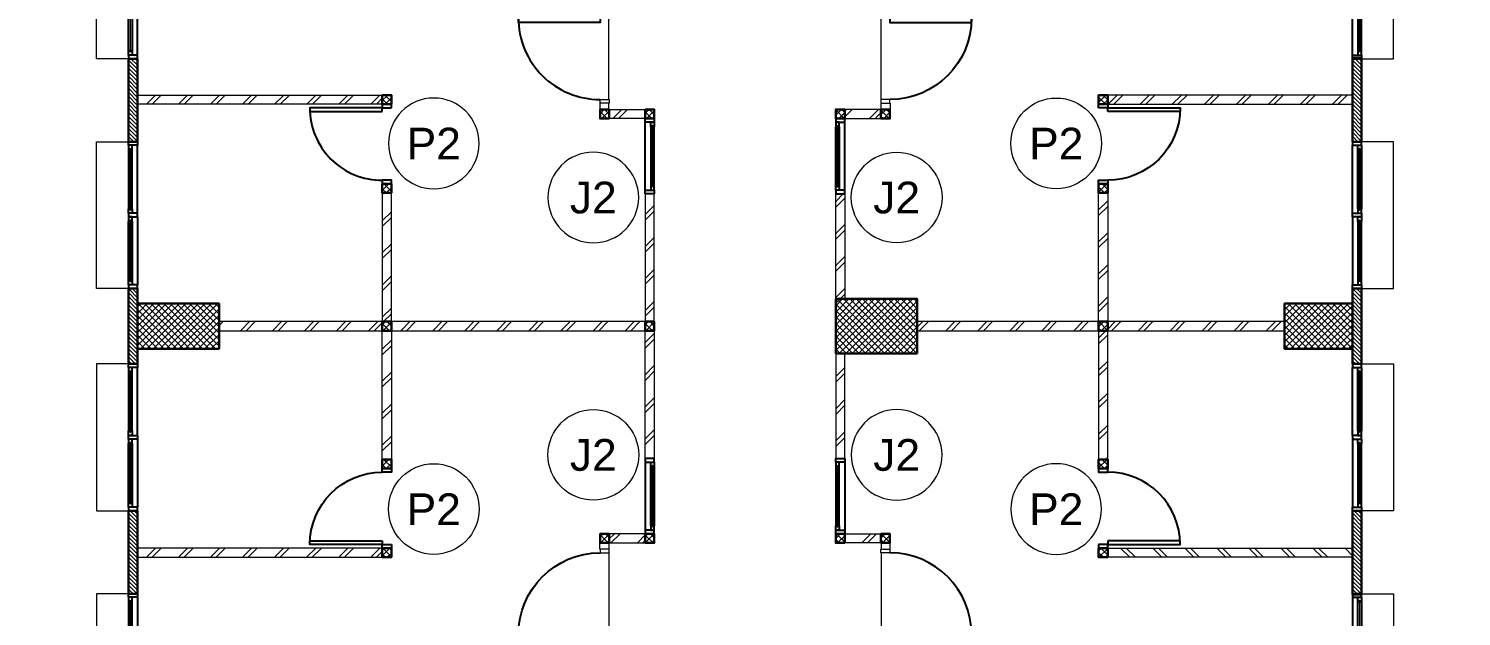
# Model space of a CAD drawing. Header units: millimetres. Extents: x -108 to 351, y -17 to 192.
# Drawn here: x 154.09 to 169.89, y 111.65 to 118.13 of the extents above; entities that cross this region are included whole.
import ezdxf
from ezdxf.enums import TextEntityAlignment as Align

# ---------------------------------------------------------------- set-up
doc = ezdxf.new("R2010")
doc.units = ezdxf.units.MM
for name, color, linetype, lineweight in [('ars', 11, 'Continuous', 0), ('KACA', 151, 'Continuous', 5), ('KOL', 1, 'Continuous', 30), ('KOLOM', 4, 'Continuous', 9), ('lan', 7, 'Continuous', 15), ('NOT', 7, 'Continuous', 20), ('tem', 5, 'Continuous', 20)]:
    doc.layers.add(name, color=color, linetype=linetype, lineweight=lineweight)
doc.layers.add('Kusen', color=30, linetype='Continuous')
doc.styles.add('S', font='simplex', dxfattribs={"width": 0.75})
doc.styles.get("Standard").update_dxf_attribs({"font": 'arial.ttf'})
pattern_1 = [(135, (413.104584, 513.678732), (-0.0220970869, -0.0220970869), [])]
pattern_2 = [(45, (39.2, 56.965), (-0.1767767, 0.1767767), []), (45, (39.2625, 56.965), (-0.1767767, 0.1767767), [])]
pattern_3 = [(135, (413.479584, 513.678732), (-0.0220970869, -0.0220970869), [])]

# ---------------------------------------------------------------- blocks, each defined once
blk = doc.blocks.new("k3'")
at = {"layer": 'ars'}
h = blk.add_hatch(dxfattribs=at)
h.set_pattern_fill('_USER', color=256, scale=0.05, angle=45, double=1, pattern_type=0)
h.set_pattern_definition([(45, (0, -4.975), (-0.03535534, 0.03535534), []), (135, (0, -4.975), (-0.03535534, -0.03535534), [])])
h.paths.add_polyline_path([(-0.25, -0.375), (0.25, -0.375), (0.25, 0.375), (-0.25, 0.375)])
at = {"layer": 'KOL'}
blk.add_lwpolyline([(-0.25, -0.375), (0.25, -0.375), (0.25, 0.375), (-0.25, 0.375)], close=True, dxfattribs=at)
blk = doc.blocks.new("k2'")
at = {"layer": 'ars'}
h = blk.add_hatch(dxfattribs=at)
h.set_pattern_fill('_USER', color=256, scale=0.05, angle=45, double=1, pattern_type=0)
h.set_pattern_definition([(45, (0, -4.95), (-0.03535534, 0.03535534), []), (135, (0, -4.95), (-0.03535534, -0.03535534), [])])
h.paths.add_polyline_path([(-0.25, -0.45), (0.25, -0.45), (0.25, 0.45), (-0.25, 0.45)])
at = {"layer": 'KOL'}
blk.add_lwpolyline([(-0.25, -0.45), (0.25, -0.45), (0.25, 0.45), (-0.25, 0.45)], close=True, dxfattribs=at)
blk = doc.blocks.new("k1'")
at = {"layer": 'ars'}
h = blk.add_hatch(dxfattribs=at)
h.set_pattern_fill('_USER', color=256, scale=0.05, angle=45, double=1, pattern_type=0)
h.set_pattern_definition([(45, (0, -5), (-0.03535534, 0.03535534), []), (135, (0, -5), (-0.03535534, -0.03535534), [])])
h.paths.add_polyline_path([(-0.3, -0.45), (0.3, -0.45), (0.3, 0.45), (-0.3, 0.45)])
at = {"layer": 'KOL'}
blk.add_lwpolyline([(-0.3, -0.45), (0.3, -0.45), (0.3, 0.45), (-0.3, 0.45)], close=True, dxfattribs=at)
blk = doc.blocks.new('T. J1')
at = {"layer": 'Kusen'}
for p, q in [((-0.019, 0), (-0.769, 0)), ((-0.719, 0.1), (-0.069, 0.1)), ((-0.069, 0.06), (-0.719, 0.06)), ((0.021, 0), (0.771, 0)), ((0.721, 0.1), (0.071, 0.1)), ((0.071, 0.06), (0.721, 0.06))]:
    blk.add_line(p, q, dxfattribs=at)
for points in [[(-0.809, 0), (-0.769, 0), (-0.769, 0.1), (-0.809, 0.1)], [(-0.019, 0), (0.021, 0), (0.021, 0.1), (-0.019, 0.1)], [(0.811, 0), (0.771, 0), (0.771, 0.1), (0.811, 0.1)]]:
    blk.add_lwpolyline(points, close=True, dxfattribs=at)
for points in [[(-0.719, 0.077), (-0.719, 0.06), (-0.769, 0.06), (-0.769, 0.1), (-0.719, 0.1), (-0.719, 0.082), (-0.729, 0.082), (-0.729, 0.077), (-0.719, 0.077)], [(-0.069, 0.077), (-0.069, 0.06), (-0.019, 0.06), (-0.019, 0.1), (-0.069, 0.1), (-0.069, 0.082), (-0.059, 0.082), (-0.059, 0.077), (-0.069, 0.077)], [(0.071, 0.077), (0.071, 0.06), (0.021, 0.06), (0.021, 0.1), (0.071, 0.1), (0.071, 0.082), (0.061, 0.082), (0.061, 0.077), (0.071, 0.077)], [(0.721, 0.077), (0.721, 0.06), (0.771, 0.06), (0.771, 0.1), (0.721, 0.1), (0.721, 0.082), (0.731, 0.082), (0.731, 0.077), (0.721, 0.077)]]:
    blk.add_lwpolyline(points, dxfattribs=at)
at = {"layer": 'Kusen', "color": 141}
for points in [[(-0.729, 0.077), (-0.059, 0.077), (-0.059, 0.082), (-0.729, 0.082)], [(0.731, 0.077), (0.061, 0.077), (0.061, 0.082), (0.731, 0.082)]]:
    blk.add_lwpolyline(points, close=True, dxfattribs=at)
blk = doc.blocks.new('T. J2')
at = {"layer": 'KACA', "color": 141}
blk.add_lwpolyline([(-0.379, 0.077), (0.291, 0.077), (0.291, 0.082), (-0.379, 0.082)], close=True, dxfattribs=at)
at = {"layer": 'Kusen'}
for p, q in [((-0.419, 0), (0.331, 0)), ((-0.369, 0.1), (0.281, 0.1)), ((0.281, 0.06), (-0.369, 0.06))]:
    blk.add_line(p, q, dxfattribs=at)
for points in [[(-0.459, 0), (-0.419, 0), (-0.419, 0.1), (-0.459, 0.1)], [(0.331, 0), (0.371, 0), (0.371, 0.1), (0.331, 0.1)]]:
    blk.add_lwpolyline(points, close=True, dxfattribs=at)
for points in [[(-0.369, 0.077), (-0.369, 0.06), (-0.419, 0.06), (-0.419, 0.1), (-0.369, 0.1), (-0.369, 0.082), (-0.379, 0.082), (-0.379, 0.077), (-0.369, 0.077)], [(0.281, 0.077), (0.281, 0.06), (0.331, 0.06), (0.331, 0.1), (0.281, 0.1), (0.281, 0.082), (0.291, 0.082), (0.291, 0.077), (0.281, 0.077)]]:
    blk.add_lwpolyline(points, dxfattribs=at)
blk = doc.blocks.new('P.80')
at = {"layer": 'Kusen'}
for points in [[(-69.809, -74.837), (-69.769, -74.837), (-69.769, -74.037), (-69.809, -74.037)], [(-70.609, -74.937), (-70.569, -74.937), (-70.569, -74.837), (-70.609, -74.837)], [(-69.769, -74.937), (-69.729, -74.937), (-69.729, -74.837), (-69.769, -74.837)]]:
    blk.add_lwpolyline(points, close=True, dxfattribs=at)
blk.add_arc((-69.769, -74.837), 0.8, 90, 180, dxfattribs=at)
blk = doc.blocks.new('K 10.10')
at = {"layer": 'ars'}
h = blk.add_hatch(dxfattribs=at)
h.set_pattern_fill('_USER', color=256, scale=0.05, angle=45, double=1, pattern_type=0)
h.set_pattern_definition([(45, (0, 0), (-0.035355339, 0.035355339), []), (135, (0, 0), (-0.035355339, -0.035355339), [])])
h.paths.add_polyline_path([(1560.538, 1380.407), (1560.638, 1380.407), (1560.638, 1380.507), (1560.538, 1380.507)])
at = {"layer": 'KOL'}
blk.add_lwpolyline([(1560.538, 1380.407), (1560.638, 1380.407), (1560.638, 1380.507), (1560.538, 1380.507)], close=True, dxfattribs=at)
blk = doc.blocks.new('P-90')
at = {"layer": 'Kusen'}
blk.add_lwpolyline([(374.691, -21.598), (374.741, -21.598), (374.741, -22.498), (374.691, -22.498)], close=True, dxfattribs=at)
at = {"layer": 'Kusen', "lineweight": 9}
for points in [[(373.801, -22.498), (373.841, -22.498), (373.841, -22.598), (373.801, -22.598)], [(374.741, -22.498), (374.781, -22.498), (374.781, -22.598), (374.741, -22.598)]]:
    blk.add_lwpolyline(points, close=True, dxfattribs=at)
at = {"layer": 'Kusen'}
blk.add_arc((374.741, -22.498), 0.9, 90, 180, dxfattribs=at)
blk = doc.blocks.new('P.60')
at = {"layer": 'Kusen'}
for points in [[(1472.835, 997.535), (1472.875, 997.535), (1472.875, 997.435), (1472.835, 997.435)], [(1473.475, 997.535), (1473.515, 997.535), (1473.515, 997.435), (1473.475, 997.435)], [(1472.875, 996.885), (1472.915, 996.885), (1472.915, 997.435), (1472.875, 997.435)]]:
    blk.add_lwpolyline(points, close=True, dxfattribs=at)
blk.add_arc((1472.895, 997.466), 0.581, 268.0266, 356.9943, dxfattribs=at)
blk = doc.blocks.new('BV')
at = {"layer": 'Kusen'}
for points in [[(-0.225, 0.1), (-0.265, 0.1), (-0.265, 0), (-0.225, 0)], [(-0.225, 0.1), (-0.265, 0.1), (-0.265, 0), (-0.225, 0)], [(0.225, 0.1), (-0.225, 0.1), (-0.225, 0), (0.225, 0)], [(0.225, 0.1), (0.265, 0.1), (0.265, 0), (0.225, 0)]]:
    blk.add_lwpolyline(points, close=True, dxfattribs=at)
at = {"layer": 'Kusen', "color": 141}
blk.add_lwpolyline([(0.225, 0.05), (-0.225, 0.05)], dxfattribs=at)
blk = doc.blocks.new('3-typikal-1')
at = {"layer": 'ars'}
for points in [[(0.05, -0.455), (0.52, -0.455), (0.52, -0.15)], [(0.05, -0.445), (0.51, -0.445), (0.51, -0.15)], [(0.485, -0.15), (0.51, -0.15), (0.51, -0.179), (0.508, -0.179), (0.508, -0.152), (0.485, -0.152), (0.485, -0.15)], [(0.485, -0.152), (0.485, -0.443)], [(0.51, -0.419), (0.05, -0.419)], [(0.485, -0.445), (0.51, -0.445), (0.51, -0.419), (0.508, -0.419), (0.508, -0.443), (0.485, -0.443), (0.485, -0.445)]]:
    blk.add_lwpolyline(points, dxfattribs=at)
for centre, radius in [((0.157, -0.325), 0.075), ((0.157, -0.325), 0.071), ((0.377, -0.325), 0.075), ((0.377, -0.325), 0.071)]:
    blk.add_circle(centre, radius, dxfattribs=at)
at = {"layer": 'KOL'}
for points in [[(2.42, -0.15), (1.9, -0.15), (1.9, -0.25), (2.42, -0.25)], [(4.165, -0.15), (3.25, -0.15), (3.25, -0.25), (4.165, -0.25)]]:
    blk.add_lwpolyline(points, close=True, dxfattribs=at)
at = {"layer": 'lan'}
for p, q in [((2.656, 5.55), (1.456, 5.55)), ((3.7, 5.05), (2.8, 5.05)), ((1.05, 1.13), (1.05, 1.69)), ((0.05, -1.25), (0.05, -0.15)), ((1.26, -0.15), (1.82, -0.15)), ((1.9, -0.25), (1.9, -1.25)), ((2, -0.25), (2, -1.35)), ((1.9, -1.25), (0.05, -1.25)), ((2, -1.35), (0, -1.35))]:
    blk.add_line(p, q, dxfattribs=at)
at = {"layer": 'tem'}
for points in [[(1.36, 5.55), (0.3, 5.55), (0.3, 5.45), (1.36, 5.45)], [(5.9, 5.55), (4.74, 5.55), (4.74, 5.45), (5.9, 5.45)], [(1.46, 5.45), (1.46, 5.05), (1.36, 5.05), (1.36, 5.45)], [(2.76, 5.45), (2.76, 5.05), (2.66, 5.05), (2.66, 5.45)], [(3.91, 5.45), (3.91, 5.05), (3.81, 5.05), (3.81, 5.45)], [(2.66, 5.05), (1.46, 5.05), (1.46, 4.95), (2.66, 4.95)], [(3.81, 5.05), (3.74, 5.05), (3.74, 4.95), (3.81, 4.95)], [(1.05, 2.65), (0.05, 2.65), (0.05, 2.55), (1.05, 2.55)], [(1.15, 2.55), (1.15, 1.73), (1.05, 1.73), (1.05, 2.55)], [(6.15, 2.65), (4.731, 2.65), (4.731, 2.55), (6.15, 2.55)], [(1.15, 0.95), (1.15, -0.05), (1.05, -0.05), (1.05, 0.95)], [(0.52, -0.05), (0.25, -0.05), (0.25, -0.15), (0.52, -0.15)], [(1.22, -0.05), (1.15, -0.05), (1.15, -0.15), (1.22, -0.15)]]:
    blk.add_lwpolyline(points, close=True, dxfattribs=at)
at = {"layer": 'tem', "ltscale": 2}
blk.add_lwpolyline([(3.651, 2.55), (3.751, 2.55), (3.751, -0.15), (3.651, -0.15)], close=True, dxfattribs=at)
at = {"rotation": 180}
blk.add_blockref('BV', (0.785, -0.05), dxfattribs=at)
at = {"layer": 'KOLOM', "extrusion": (0, 0, -1), "xscale": -1, "zscale": -1}
for p in [(1559.178, -1374.957), (1557.878, -1374.957), (1556.728, -1374.957), (1559.178, -1375.456), (1557.878, -1375.456), (1556.728, -1375.456), (1559.488, -1377.857), (1556.887, -1377.857), (1555.907, -1377.857), (1559.488, -1379.457), (1559.488, -1380.557), (1558.638, -1380.557)]:
    blk.add_blockref('K 10.10', p, dxfattribs=at)
at = {"layer": 'Kusen', "xscale": -1}
for name, p in [('T. J2', (4.281, 5.45)), ('P.60', (1474.735, -997.585))]:
    blk.add_blockref(name, p, dxfattribs=at)
at = {"layer": 'Kusen', "rotation": 180}
for name, p in [('P-90', (377.541, -17.547)), ('P.80', (-65.978, -72.287)), ('T. J2', (2.791, -0.15)), ('T. J1', (4.976, -0.15))]:
    blk.add_blockref(name, p, dxfattribs=at)
at = {"layer": 'Kusen', "xscale": -1, "rotation": 270}
blk.add_blockref('P.60', (-996.385, -1471.785), dxfattribs=at)
blk = doc.blocks.new('1-typikal-1a')
at = {"layer": 'ars'}
for points in [[(6.15, 0.455), (5.68, 0.455), (5.68, 0.15)], [(6.15, 0.445), (5.69, 0.445), (5.69, 0.15)], [(5.715, 0.445), (5.69, 0.445), (5.69, 0.419), (5.692, 0.419), (5.692, 0.443), (5.715, 0.443), (5.715, 0.445)], [(5.69, 0.419), (6.15, 0.419)], [(5.715, 0.152), (5.715, 0.443)], [(5.715, 0.15), (5.69, 0.15), (5.69, 0.179), (5.692, 0.179), (5.692, 0.152), (5.715, 0.152), (5.715, 0.15)]]:
    blk.add_lwpolyline(points, dxfattribs=at)
for centre, radius in [((5.823, 0.325), 0.075), ((5.823, 0.325), 0.071), ((6.043, 0.325), 0.075), ((6.043, 0.325), 0.071)]:
    blk.add_circle(centre, radius, dxfattribs=at)
at = {"layer": 'KOL'}
for points in [[(2.035, 0.15), (2.95, 0.15), (2.95, 0.25), (2.035, 0.25)], [(3.78, 0.15), (4.3, 0.15), (4.3, 0.25), (3.78, 0.25)]]:
    blk.add_lwpolyline(points, close=True, dxfattribs=at)
at = {"layer": 'lan'}
for p, q in [((4.2, 0.25), (4.2, 1.35)), ((4.2, 1.35), (6.2, 1.35)), ((4.3, 0.25), (4.3, 1.25)), ((4.3, 1.25), (6.15, 1.25)), ((6.15, 1.25), (6.15, 0.15)), ((4.94, 0.15), (4.38, 0.15)), ((5.15, -1.13), (5.15, -1.69)), ((2.5, -5.05), (3.4, -5.05)), ((3.544, -5.55), (4.744, -5.55))]:
    blk.add_line(p, q, dxfattribs=at)
at = {"layer": 'tem', "ltscale": 2}
blk.add_lwpolyline([(2.549, -2.55), (2.449, -2.55), (2.449, 0.15), (2.549, 0.15)], close=True, dxfattribs=at)
at = {"layer": 'tem'}
for points in [[(4.98, 0.05), (5.05, 0.05), (5.05, 0.15), (4.98, 0.15)], [(5.05, -0.95), (5.05, 0.05), (5.15, 0.05), (5.15, -0.95)], [(5.68, 0.05), (5.95, 0.05), (5.95, 0.15), (5.68, 0.15)], [(5.05, -2.55), (5.05, -1.73), (5.15, -1.73), (5.15, -2.55)], [(0.05, -2.65), (1.469, -2.65), (1.469, -2.55), (0.05, -2.55)], [(5.15, -2.65), (6.15, -2.65), (6.15, -2.55), (5.15, -2.55)], [(2.29, -5.45), (2.29, -5.05), (2.39, -5.05), (2.39, -5.45)], [(2.39, -5.05), (2.46, -5.05), (2.46, -4.95), (2.39, -4.95)], [(3.44, -5.45), (3.44, -5.05), (3.54, -5.05), (3.54, -5.45)], [(3.54, -5.05), (4.74, -5.05), (4.74, -4.95), (3.54, -4.95)], [(4.74, -5.45), (4.74, -5.05), (4.84, -5.05), (4.84, -5.45)], [(0.05, -5.55), (1.46, -5.55), (1.46, -5.45), (0.05, -5.45)], [(4.84, -5.55), (6.15, -5.55), (6.15, -5.45), (4.84, -5.45)]]:
    blk.add_lwpolyline(points, close=True, dxfattribs=at)
blk.add_blockref('BV', (5.415, 0.05))
at = {"layer": 'KOLOM', "extrusion": (0, 0, -1), "xscale": -1, "zscale": -1, "rotation": 180}
for p in [(-1564.838, 1380.557), (-1565.688, 1380.557), (-1565.688, 1379.457), (-1562.107, 1377.857), (-1563.087, 1377.857), (-1565.688, 1377.857), (-1562.928, 1375.456), (-1564.078, 1375.456), (-1565.378, 1375.456), (-1562.928, 1374.957), (-1564.078, 1374.957), (-1565.378, 1374.957)]:
    blk.add_blockref('K 10.10', p, dxfattribs=at)
at = {"layer": 'Kusen', "xscale": -1}
for name, p, rotation in [('P.60', (-1468.535, 997.585), 180), ('P.60', (1002.585, 1471.785), 90), ('T. J2', (1.919, -5.45), 180)]:
    blk.add_blockref(name, p, dxfattribs=dict(at, rotation=rotation))
at = {"layer": 'Kusen'}
for name, p in [('T. J1', (1.224, 0.15)), ('T. J2', (3.409, 0.15)), ('P.80', (72.178, 72.287)), ('P-90', (-371.341, 17.547))]:
    blk.add_blockref(name, p, dxfattribs=at)
blk = doc.blocks.new('3-typikal-1a')
at = {"layer": 'lan'}
blk.add_blockref('1-typikal-1a', (0, 0), dxfattribs=at)
blk = doc.blocks.new('LANTAI 3-15')
at = {"layer": 'ars'}
h = blk.add_hatch(dxfattribs=at)
h.set_pattern_fill('ANSI31', color=256, scale=0.25, angle=90, style=0)
h.set_pattern_definition(pattern_1)
h.paths.add_polyline_path([(30.5, 30.035), (30.5, 30.96), (30.4, 30.96), (30.4, 30.035)])
h = blk.add_hatch(dxfattribs=at)
h.set_pattern_fill('ANSI31', color=256, scale=0.25, angle=90, style=0)
h.set_pattern_definition(pattern_3)
h.paths.add_polyline_path([(43.9, 30.035), (43.9, 30.96), (44, 30.96), (44, 30.035)])
h = blk.add_hatch(dxfattribs=at)
h.set_pattern_fill('TEMBOK', color=256, scale=0.25)
h.set_pattern_definition(pattern_2)
h.paths.add_polyline_path([(33.2, 30.549), (33.2, 30.449), (30.5, 30.449), (30.5, 30.549)])
h = blk.add_hatch(dxfattribs=at)
h.set_pattern_fill('TEMBOK', color=256, scale=0.25)
h.set_pattern_definition(pattern_2)
h.paths.add_polyline_path([(41.2, 30.549), (41.2, 30.449), (43.9, 30.449), (43.9, 30.549)])
h = blk.add_hatch(dxfattribs=at)
h.set_pattern_fill('TEMBOK', color=256, scale=0.25)
h.set_pattern_definition(pattern_2)
h.paths.add_polyline_path([(36.1, 30.29), (35.7, 30.29), (35.7, 30.39), (36.1, 30.39)])
h = blk.add_hatch(dxfattribs=at)
h.set_pattern_fill('TEMBOK', color=256, scale=0.25)
h.set_pattern_definition(pattern_2)
h.paths.add_polyline_path([(38.3, 30.29), (38.7, 30.29), (38.7, 30.39), (38.3, 30.39)])
h = blk.add_hatch(dxfattribs=at)
h.set_pattern_fill('TEMBOK', color=256, scale=0.25)
h.set_pattern_definition(pattern_2)
h.paths.add_polyline_path([(33.3, 28.05), (33.3, 29.469), (33.2, 29.469), (33.2, 28.05)])
h = blk.add_hatch(dxfattribs=at)
h.set_pattern_fill('TEMBOK', color=256, scale=0.25)
h.set_pattern_definition(pattern_2)
h.paths.add_polyline_path([(36.2, 28.05), (36.2, 29.46), (36.1, 29.46), (36.1, 28.05)])
h = blk.add_hatch(dxfattribs=at)
h.set_pattern_fill('TEMBOK', color=256, scale=0.25)
h.set_pattern_definition([(45, (-124.79422, -169.09027), (-0.1767767, 0.1767767), []), (45, (-124.73172, -169.09027), (-0.1767767, 0.1767767), [])])
h.paths.add_polyline_path([(38.2, 28.25), (38.2, 29.46), (38.3, 29.46), (38.3, 28.25)])
h = blk.add_hatch(dxfattribs=at)
h.set_pattern_fill('TEMBOK', color=256, scale=0.25)
h.set_pattern_definition(pattern_2)
h.paths.add_polyline_path([(41.1, 28.05), (41.1, 29.469), (41.2, 29.469), (41.2, 28.05)])
h = blk.add_hatch(dxfattribs=at)
h.set_pattern_fill('ANSI31', color=256, scale=0.25, angle=90, style=0)
h.set_pattern_definition(pattern_1)
h.paths.add_polyline_path([(30.5, 28.415), (30.5, 27.585), (30.4, 27.585), (30.4, 28.415)])
h = blk.add_hatch(dxfattribs=at)
h.set_pattern_fill('ANSI31', color=256, scale=0.25, angle=90, style=0)
h.set_pattern_definition(pattern_3)
h.paths.add_polyline_path([(43.9, 28.415), (43.9, 27.585), (44, 27.585), (44, 28.415)])
h = blk.add_hatch(dxfattribs=at)
h.set_pattern_fill('TEMBOK', color=256, scale=0.25)
h.set_pattern_definition(pattern_2)
h.paths.add_polyline_path([(33.2, 27.95), (33.2, 28.05), (31.4, 28.05), (31.4, 27.95)])
h = blk.add_hatch(dxfattribs=at)
h.set_pattern_fill('TEMBOK', color=256, scale=0.25)
h.set_pattern_definition(pattern_2)
h.paths.add_polyline_path([(36.1, 27.95), (36.1, 28.05), (33.3, 28.05), (33.3, 27.95)])
h = blk.add_hatch(dxfattribs=at)
h.set_pattern_fill('TEMBOK', color=256, scale=0.25)
h.set_pattern_definition(pattern_2)
h.paths.add_polyline_path([(39.1, 27.95), (39.1, 28.05), (41.1, 28.05), (41.1, 27.95)])
h = blk.add_hatch(dxfattribs=at)
h.set_pattern_fill('TEMBOK', color=256, scale=0.25)
h.set_pattern_definition(pattern_2)
h.paths.add_polyline_path([(41.2, 27.95), (41.2, 28.05), (43.15, 28.05), (43.15, 27.95)])
h = blk.add_hatch(dxfattribs=at)
h.set_pattern_fill('TEMBOK', color=256, scale=0.25)
h.set_pattern_definition(pattern_2)
h.paths.add_polyline_path([(33.3, 27.95), (33.3, 26.531), (33.2, 26.531), (33.2, 27.95)])
h = blk.add_hatch(dxfattribs=at)
h.set_pattern_fill('TEMBOK', color=256, scale=0.25)
h.set_pattern_definition(pattern_2)
h.paths.add_polyline_path([(36.2, 27.95), (36.2, 26.54), (36.1, 26.54), (36.1, 27.95)])
h = blk.add_hatch(dxfattribs=at)
h.set_pattern_fill('TEMBOK', color=256, scale=0.25)
h.set_pattern_definition(pattern_2)
h.paths.add_polyline_path([(41.1, 27.95), (41.1, 26.531), (41.2, 26.531), (41.2, 27.95)])
h = blk.add_hatch(dxfattribs=at)
h.set_pattern_fill('TEMBOK', color=256, scale=0.25)
h.set_pattern_definition(pattern_2)
h.paths.add_polyline_path([(38.2, 27.75), (38.2, 26.54), (38.3, 26.54), (38.3, 27.75)])
h = blk.add_hatch(dxfattribs=at)
h.set_pattern_fill('ANSI31', color=256, scale=0.25, angle=90, style=0)
h.set_pattern_definition(pattern_1)
h.paths.add_polyline_path([(30.5, 25.965), (30.5, 25.04), (30.4, 25.04), (30.4, 25.965)])
h = blk.add_hatch(dxfattribs=at)
h.set_pattern_fill('ANSI31', color=256, scale=0.25, angle=90, style=0)
h.set_pattern_definition(pattern_3)
h.paths.add_polyline_path([(43.9, 25.965), (43.9, 25.04), (44, 25.04), (44, 25.965)])
h = blk.add_hatch(dxfattribs=at)
h.set_pattern_fill('TEMBOK', color=256, scale=0.25)
h.set_pattern_definition(pattern_2)
h.paths.add_polyline_path([(36.1, 25.71), (35.7, 25.71), (35.7, 25.61), (36.1, 25.61)])
h = blk.add_hatch(dxfattribs=at)
h.set_pattern_fill('TEMBOK', color=256, scale=0.25)
h.set_pattern_definition(pattern_2)
h.paths.add_polyline_path([(38.3, 25.71), (38.7, 25.71), (38.7, 25.61), (38.3, 25.61)])
h = blk.add_hatch(dxfattribs=at)
h.set_pattern_fill('TEMBOK', color=256, scale=0.25)
h.set_pattern_definition([(45, (39.2, 51.9677), (-0.1767767, 0.1767767), []), (45, (39.2625, 51.9677), (-0.1767767, 0.1767767), [])])
h.paths.add_polyline_path([(33.2, 25.551), (33.2, 25.451), (30.5, 25.451), (30.5, 25.551)])
h = blk.add_hatch(dxfattribs=at)
h.set_pattern_fill('TEMBOK', color=256, scale=0.25, angle=-90)
h.set_pattern_definition([(315, (32.125, 25.50135), (0.1767767, 0.1767767), []), (315, (32.125, 25.43885), (0.1767767, 0.1767767), [])])
h.paths.add_polyline_path([(41.2, 25.451), (41.2, 25.551), (43.9, 25.551), (43.9, 25.451)])
at = {"layer": 'KOL'}
for points in [[(43.9, 30.035), (43.9, 30.96), (44, 30.96), (44, 30.035)], [(30.5, 27.585), (30.5, 28.415), (30.4, 28.415), (30.4, 27.585)], [(43.9, 27.585), (43.9, 28.415), (44, 28.415), (44, 27.585)], [(43.9, 25.04), (43.9, 25.965), (44, 25.965), (44, 25.04)]]:
    blk.add_lwpolyline(points, close=True, dxfattribs=at)
at = {"layer": 'lan'}
for p, q in [((30.05, 30.95), (30.05, 31.78)), ((44.35, 30.95), (44.35, 31.78)), ((30.4, 30.95), (30.05, 30.95)), ((44, 30.95), (44.35, 30.95)), ((30.05, 28.415), (30.05, 30.035)), ((30.05, 30.035), (30.4, 30.035)), ((44.35, 30.035), (44, 30.035)), ((44.35, 28.415), (44.35, 30.035)), ((30.4, 28.415), (30.05, 28.415)), ((44, 28.415), (44.35, 28.415)), ((30.4, 27.585), (30.05, 27.585)), ((30.05, 27.585), (30.05, 25.965)), ((44, 27.585), (44.35, 27.585)), ((44.35, 27.585), (44.35, 25.965)), ((30.05, 25.965), (30.4, 25.965)), ((44.35, 25.965), (44, 25.965)), ((30.4, 25.05), (30.05, 25.05)), ((30.05, 25.05), (30.05, 24.22)), ((44, 25.05), (44.35, 25.05)), ((44.35, 25.05), (44.35, 24.22))]:
    blk.add_line(p, q, dxfattribs=at)
at = {"layer": 'tem', "ltscale": 2}
for points in [[(31.4, 27.95), (33.2, 27.95), (33.2, 28.05), (31.4, 28.05)], [(33.3, 27.95), (36.1, 27.95), (36.1, 28.05), (33.3, 28.05)], [(39.1, 27.95), (41.1, 27.95), (41.1, 28.05), (39.1, 28.05)], [(41.2, 27.95), (43.15, 27.95), (43.15, 28.05), (41.2, 28.05)]]:
    blk.add_lwpolyline(points, close=True, dxfattribs=at)
at = {"layer": 'KOL', "rotation": 90}
for name, p in [("k1'", (38.65, 28)), ("k2'", (30.95, 28)), ("k3'", (43.525, 28))]:
    blk.add_blockref(name, p, dxfattribs=at)
at = {"layer": 'KOLOM', "extrusion": (0, 0, -1), "zscale": -1}
for p in [(-1593.838, -1352.457), (-1596.738, -1352.457), (-1601.738, -1352.457)]:
    blk.add_blockref('K 10.10', p, dxfattribs=at)
at = {"layer": 'lan'}
for name, p, rotation in [('3-typikal-1a', (30.65, 28), 89.99999999999999), ('3-typikal-1', (43.75, 21.8), 90)]:
    blk.add_blockref(name, p, dxfattribs=dict(at, rotation=rotation))
at = {"layer": 'lan', "xscale": -1, "rotation": 90}
for name, p in [('3-typikal-1', (43.75, 34.2)), ('3-typikal-1a', (30.65, 28))]:
    blk.add_blockref(name, p, dxfattribs=at)
blk = doc.blocks.new('NAV')
blk.add_circle((0, -0.4), 0.4)
at = {"style": 'S', "width": 0.75, "flags": 4}
blk.add_attdef('AV', text='', height=0.3, dxfattribs=at).set_placement((0, -0.4), align=Align.MIDDLE)

msp = doc.modelspace()

# ---------------------------------------------------------------- block references
at = {"layer": 'lan'}
msp.add_blockref('LANTAI 3-15', (124.79422, 86.84737), dxfattribs=at)
at = {"layer": 'NOT'}
ref = msp.add_blockref('NAV', (158.56211, 117.3637), dxfattribs=dict(at, xscale=-1.25, yscale=1.25, zscale=1.25))
ref.add_attrib('AV', 'P2', dxfattribs={"layer": '0', "height": 0.35, "flags": 4}).set_placement((158.56211, 116.8637), align=Align.MIDDLE)
ref = msp.add_blockref('NAV', (165.42633, 117.3637), dxfattribs=dict(at, xscale=1.25, yscale=1.25, zscale=1.25))
ref.add_attrib('AV', 'P2', dxfattribs={"layer": '0', "height": 0.35, "flags": 4}).set_placement((165.42633, 116.8637), align=Align.MIDDLE)
ref = msp.add_blockref('NAV', (160.3216, 115.76665), dxfattribs=dict(at, xscale=-1.25, yscale=1.25, zscale=1.25, rotation=180))
ref.add_attrib('AV', 'J2', dxfattribs={"layer": '0', "height": 0.35, "flags": 4}).set_placement((160.3216, 116.26665), align=Align.MIDDLE)
ref = msp.add_blockref('NAV', (163.66684, 115.76665), dxfattribs=dict(at, xscale=1.25, yscale=1.25, zscale=1.25, rotation=180))
ref.add_attrib('AV', 'J2', dxfattribs={"layer": '0', "height": 0.35, "flags": 4}).set_placement((163.66684, 116.26665), align=Align.MIDDLE)
ref = msp.add_blockref('NAV', (160.3216, 113.92809), dxfattribs=dict(at, xscale=1.25, yscale=1.25, zscale=1.25))
ref.add_attrib('AV', 'J2', dxfattribs={"layer": '0', "height": 0.35, "flags": 4}).set_placement((160.3216, 113.42809), align=Align.MIDDLE)
ref = msp.add_blockref('NAV', (163.66684, 113.92809), dxfattribs=dict(at, xscale=-1.25, yscale=1.25, zscale=1.25))
ref.add_attrib('AV', 'J2', dxfattribs={"layer": '0', "height": 0.35, "flags": 4}).set_placement((163.66684, 113.42809), align=Align.MIDDLE)
ref = msp.add_blockref('NAV', (158.56211, 112.33105), dxfattribs=dict(at, xscale=1.25, yscale=1.25, zscale=1.25, rotation=180))
ref.add_attrib('AV', 'P2', dxfattribs={"layer": '0', "height": 0.35, "flags": 4}).set_placement((158.56211, 112.83105), align=Align.MIDDLE)
ref = msp.add_blockref('NAV', (165.42633, 112.33105), dxfattribs=dict(at, xscale=-1.25, yscale=1.25, zscale=1.25, rotation=180))
ref.add_attrib('AV', 'P2', dxfattribs={"layer": '0', "height": 0.35, "flags": 4}).set_placement((165.42633, 112.83105), align=Align.MIDDLE)

doc.saveas('drawing.dxf')
